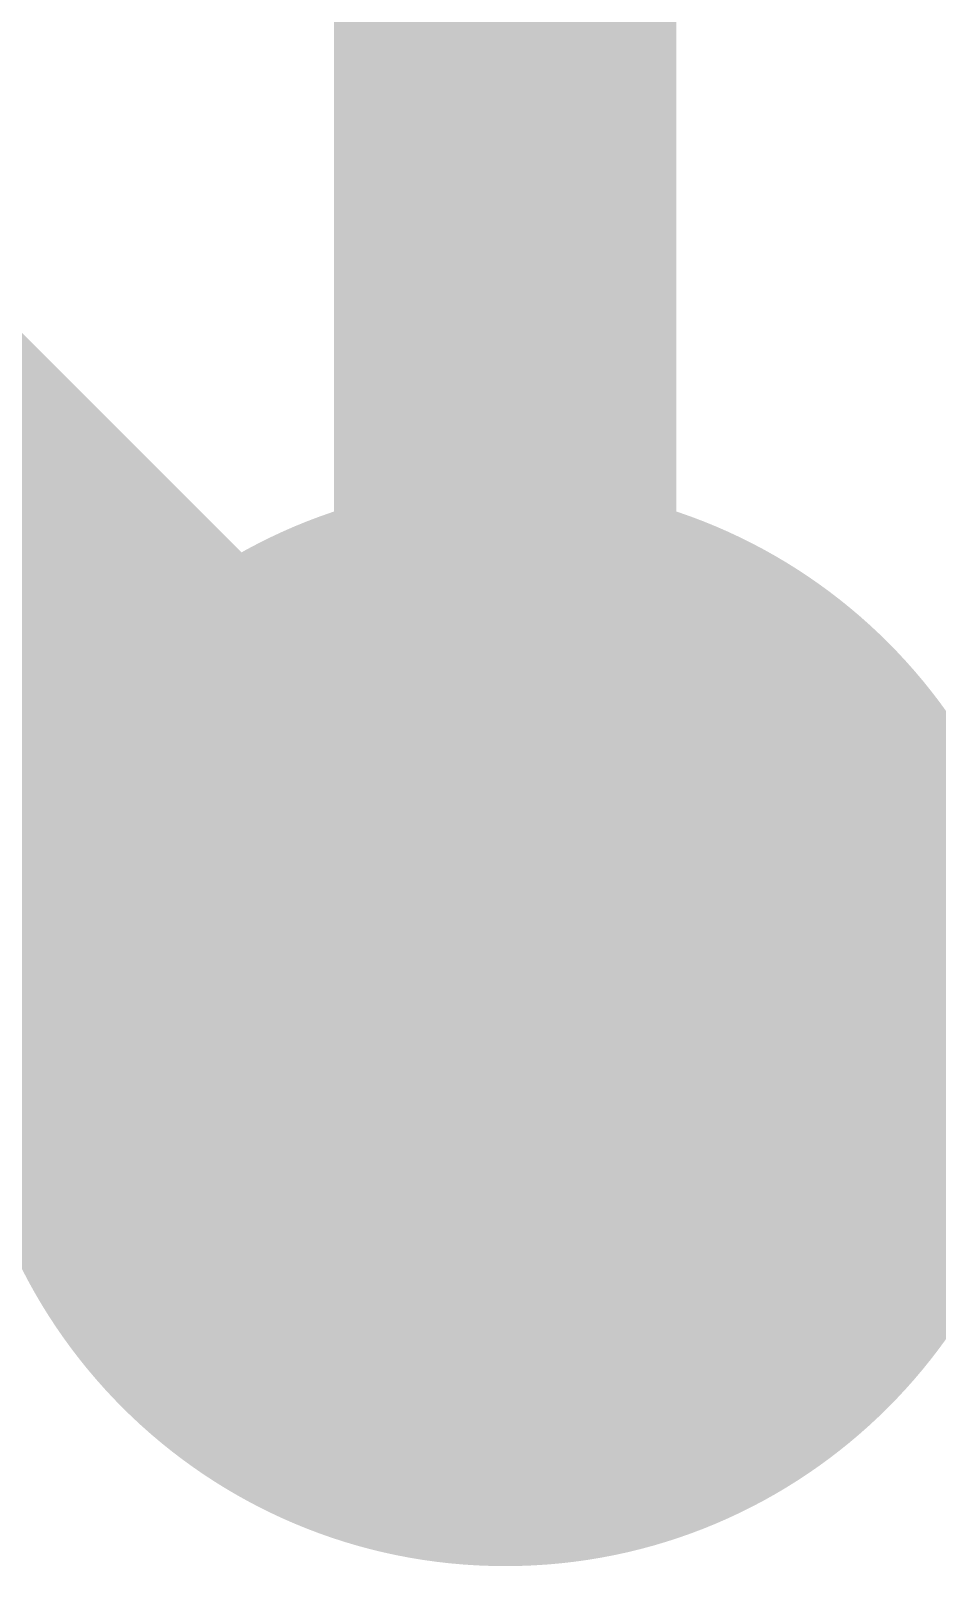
# Model space of a CAD drawing. Header units: inches. Extents: x 22 to 371, y 55 to 284.
# Drawn here: x 94.898 to 95.571, y 141.762 to 142.902 of the extents above; entities that cross this region are included whole.
import ezdxf

# ---------------------------------------------------------------- set-up
doc = ezdxf.new("R2010")
doc.units = ezdxf.units.IN
for name, color, linetype in [('Bottom Layer', 5, 'Continuous'), ('Bottom Solder', 6, 'Continuous'), ('Drill Drawing', 1, 'Continuous'), ('Layer 1', 16, 'Continuous'), ('Layer 2', 76, 'Continuous'), ('Top Layer', 1, 'Continuous'), ('Top Solder', 216, 'Continuous'), ('Via Holes', 16, 'Continuous')]:
    doc.layers.add(name, color=color, linetype=linetype)

msp = doc.modelspace()

# ---------------------------------------------------------------- hatches: boundary and pattern name
at = {"layer": 'Bottom Layer'}
h = msp.add_hatch(color=5, dxfattribs=at)
edge = h.paths.add_edge_path()
edge.add_arc((95.25, 142.1638), 0.3, 0, 360)
at = {"layer": 'Bottom Solder'}
h = msp.add_hatch(color=6, dxfattribs=at)
edge = h.paths.add_edge_path()
edge.add_arc((95.25, 142.1638), 0.4016, 0, 360)
at = {"layer": 'Layer 1'}
h = msp.add_hatch(color=16, dxfattribs=at)
edge = h.paths.add_edge_path()
edge.add_arc((95.25, 142.1638), 0.3, 0, 360)
at = {"layer": 'Layer 2'}
h = msp.add_hatch(color=76, dxfattribs=at)
edge = h.paths.add_edge_path()
edge.add_arc((95.25, 142.1638), 0.3, 0, 360)
at = {"layer": 'Top Layer'}
h = msp.add_hatch(color=1, dxfattribs=at)
edge = h.paths.add_edge_path()
edge.add_arc((95.25, 142.1638), 0.3, 0, 360)
at = {"layer": 'Top Solder'}
h = msp.add_hatch(color=216, dxfattribs=at)
edge = h.paths.add_edge_path()
edge.add_arc((95.25, 142.1638), 0.4016, 0, 360)
at = {"layer": 'Via Holes'}
h = msp.add_hatch(color=7, dxfattribs=at)
edge = h.paths.add_edge_path()
edge.add_arc((95.25, 142.1638), 0.15, 0, 360)

# ---------------------------------------------------------------- linework, layer by layer
at = {"layer": 'Bottom Layer'}
msp.add_lwpolyline([(95.25, 142.1638, 0.254, 0.254, 0), (95.25, 149.1742, 0.254, 0.254, 0)], format="xyseb", dxfattribs=at)
msp.add_lwpolyline([(95.1865, 142.1638, 0.127, 0.127, 1), (95.3135, 142.1638, 0.127, 0.127, 1)], format="xyseb", close=True, dxfattribs=at)
at = {"layer": 'Drill Drawing'}
for points in [[(94.996, 142.4178, 0.0508, 0.0508, 0), (95.25, 142.2908, 0.0508, 0.0508, 0)], [(94.996, 142.4178, 0.0508, 0.0508, 0), (95.123, 142.1638, 0.0508, 0.0508, 0)], [(95.25, 142.2908, 0.0508, 0.0508, 0), (95.504, 142.4178, 0.0508, 0.0508, 0)], [(95.377, 142.1638, 0.0508, 0.0508, 0), (95.504, 142.4178, 0.0508, 0.0508, 0)], [(94.996, 141.9098, 0.0508, 0.0508, 0), (95.123, 142.1638, 0.0508, 0.0508, 0)], [(95.377, 142.1638, 0.0508, 0.0508, 0), (95.504, 141.9098, 0.0508, 0.0508, 0)], [(94.996, 141.9098, 0.0508, 0.0508, 0), (95.25, 142.0368, 0.0508, 0.0508, 0)], [(95.25, 142.0368, 0.0508, 0.0508, 0), (95.504, 141.9098, 0.0508, 0.0508, 0)]]:
    msp.add_lwpolyline(points, format="xyseb", dxfattribs=at)
for points in [[(94.9833, 142.4178, 0.0254, 0.0254, 1), (95.0087, 142.4178, 0.0254, 0.0254, 1)], [(94.9833, 142.4178, 0.0254, 0.0254, 1), (95.0087, 142.4178, 0.0254, 0.0254, 1)], [(95.4913, 142.4178, 0.0254, 0.0254, 1), (95.5167, 142.4178, 0.0254, 0.0254, 1)], [(95.4913, 142.4178, 0.0254, 0.0254, 1), (95.5167, 142.4178, 0.0254, 0.0254, 1)], [(95.2373, 142.2908, 0.0254, 0.0254, 1), (95.2627, 142.2908, 0.0254, 0.0254, 1)], [(95.2373, 142.2908, 0.0254, 0.0254, 1), (95.2627, 142.2908, 0.0254, 0.0254, 1)], [(95.1103, 142.1638, 0.0254, 0.0254, 1), (95.1357, 142.1638, 0.0254, 0.0254, 1)], [(95.1103, 142.1638, 0.0254, 0.0254, 1), (95.1357, 142.1638, 0.0254, 0.0254, 1)], [(95.3643, 142.1638, 0.0254, 0.0254, 1), (95.3897, 142.1638, 0.0254, 0.0254, 1)], [(95.3643, 142.1638, 0.0254, 0.0254, 1), (95.3897, 142.1638, 0.0254, 0.0254, 1)], [(95.2373, 142.0368, 0.0254, 0.0254, 1), (95.2627, 142.0368, 0.0254, 0.0254, 1)], [(95.2373, 142.0368, 0.0254, 0.0254, 1), (95.2627, 142.0368, 0.0254, 0.0254, 1)], [(94.9833, 141.9098, 0.0254, 0.0254, 1), (95.0087, 141.9098, 0.0254, 0.0254, 1)], [(94.9833, 141.9098, 0.0254, 0.0254, 1), (95.0087, 141.9098, 0.0254, 0.0254, 1)], [(95.4913, 141.9098, 0.0254, 0.0254, 1), (95.5167, 141.9098, 0.0254, 0.0254, 1)], [(95.4913, 141.9098, 0.0254, 0.0254, 1), (95.5167, 141.9098, 0.0254, 0.0254, 1)]]:
    msp.add_lwpolyline(points, format="xyseb", close=True, dxfattribs=at)
at = {"layer": 'Top Layer'}
for points in [[(95.4667, 143.2171, 0.254, 0.254, 0), (96.52, 142.1638, 0.254, 0.254, 0)], [(94.7563, 142.6331, 0.254, 0.254, 0), (95.2256, 142.1638, 0.254, 0.254, 0)], [(95.2256, 142.1638, 0.254, 0.254, 0), (95.25, 142.1638, 0.254, 0.254, 0)]]:
    msp.add_lwpolyline(points, format="xyseb", dxfattribs=at)
for points in [[(95.1621, 142.1638, 0.127, 0.127, 1), (95.2891, 142.1638, 0.127, 0.127, 1)], [(95.1621, 142.1638, 0.127, 0.127, 1), (95.2891, 142.1638, 0.127, 0.127, 1)], [(95.1865, 142.1638, 0.127, 0.127, 1), (95.3135, 142.1638, 0.127, 0.127, 1)]]:
    msp.add_lwpolyline(points, format="xyseb", close=True, dxfattribs=at)

doc.saveas('drawing.dxf')
